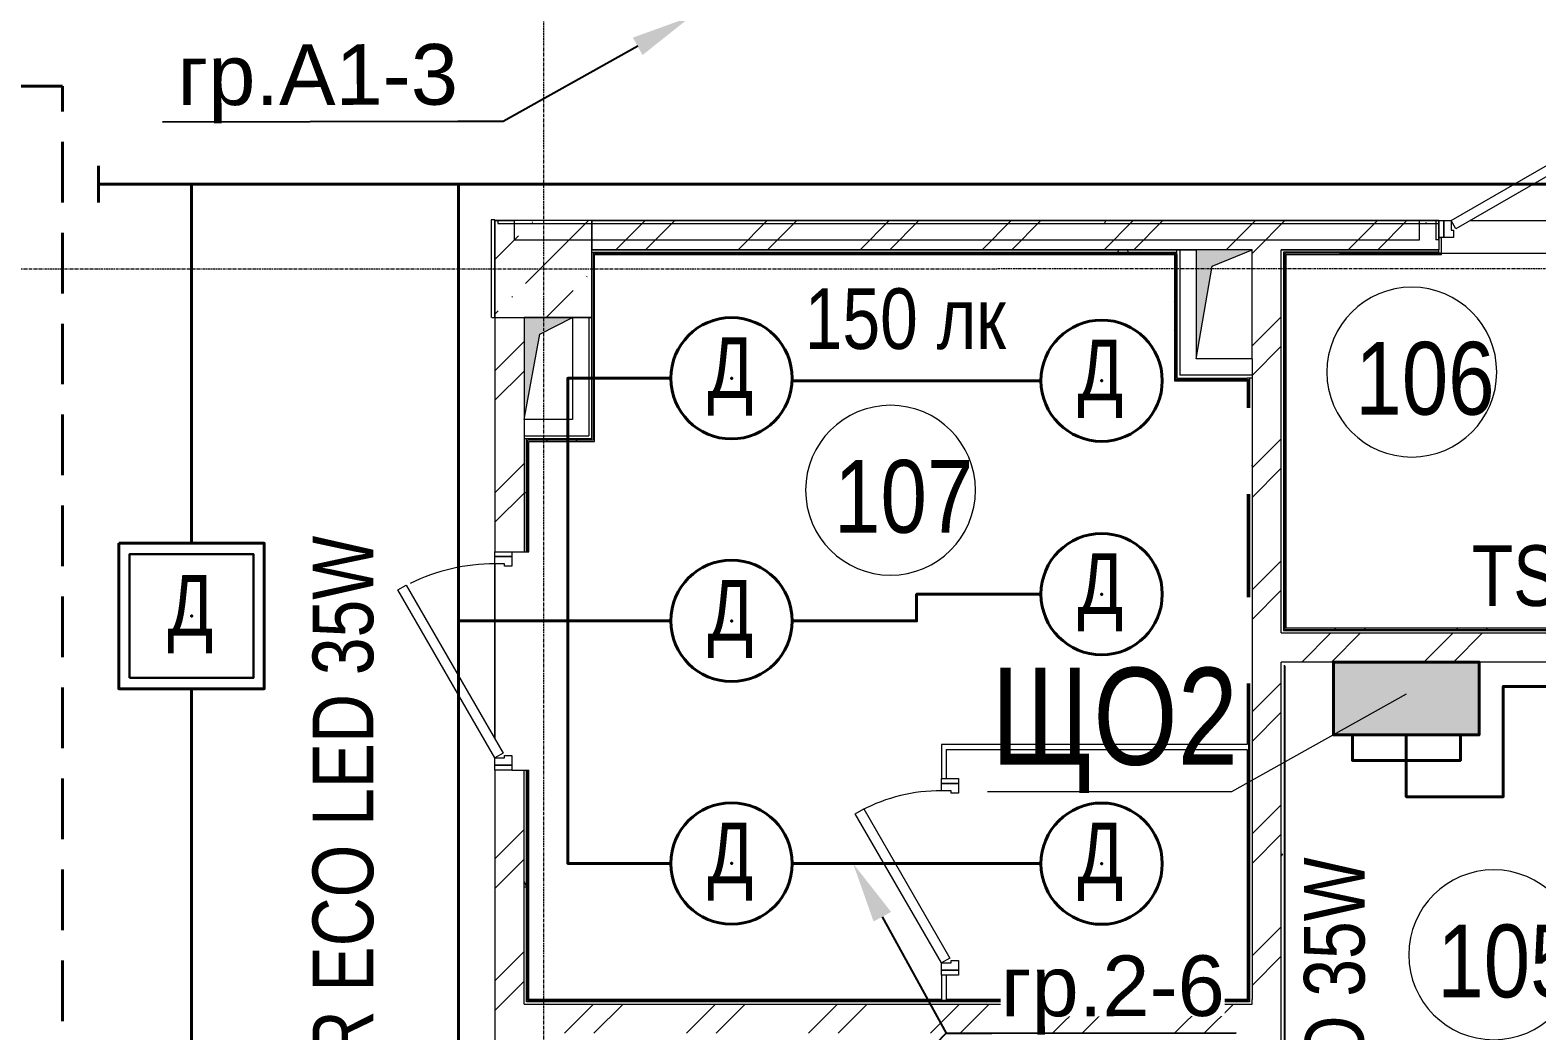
# Model space of a CAD drawing. Header units: metres. Extents: x 14298 to 227756, y -64870 to 286334.
# Drawn here: x 45948 to 52156, y -53426 to -49301 of the extents above; entities that cross this region are included whole.
import ezdxf
from ezdxf import colors
from ezdxf.entities.mleader import LeaderData, LeaderLine
from ezdxf.math import Vec2, Vec3

# ---------------------------------------------------------------- set-up
doc = ezdxf.new("R2010")
doc.units = ezdxf.units.M
for name, pattern in [('ADSK_Линия сетки', [21, 12, -3, 3, -3]), ('DASHED', [0.75, 0.5, -0.25]), ('HIDDEN2', [0.1875, 0.125, -0.0625])]:
    doc.linetypes.add(name, pattern=pattern)
for name, color, linetype, lineweight in [('A-AREA-IDEN', 7, 'Continuous', 9), ('A-DETL-GENF', 7, 'Continuous', 5), ('A-DETL-THIN', 7, 'Continuous', 5), ('A-DOOR', 7, 'Continuous', 5), ('A-DOOR-FRAM', 7, 'Continuous', 13), ('A-FLOR', 7, 'Continuous', 5), ('A-WALL', 7, 'Continuous', 5), ('A-WALL-PATT', 7, 'Continuous', 18), ('nadpisi', 84, 'Continuous', 13), ('S-COLS', 7, 'Continuous', 5), ('S-GRID', 7, 'Continuous', 9), ('ав осв', 1, 'HIDDEN2', 40), ('раб осв', 7, 'Continuous', 40), ('ЭЛ', 250, 'Continuous', 50), ('ЭЛ.сети', 5, 'Continuous', 100), ('ЭОМ', 7, 'Continuous', 40)]:
    doc.layers.add(name, color=color, linetype=linetype, lineweight=lineweight)
doc.styles.add('Arial', font='arial.ttf', dxfattribs={"width": 0.8, "height": 2.5})
doc.styles.add('GOST Common_I_1', font='ARIALN.TTF', dxfattribs={"height": 300})
doc.styles.add('ISOPEUR', font='isocpeui.ttf')
pattern_1 = [(45, (0, 0), (-251.4472, 251.4472), []), (45, (0, 381), (-251.4472, 251.4472), [])]
pattern_2 = [(0, (0, 0), (812.8, 203.2), [33.528, -576.072, 33.528, -576.072, -3251.2]), (0, (0, 0), (812.8, 203.2), [-1219.2, 33.528, -1185.672, 33.528, -576.072, -1422.4]), (0, (0, 0), (812.8, 203.2), [-3048, 33.528, -372.872, 33.528, -982.472]), (120, (304.8, 101.6), (-582.37636, 602.30545), [33.528, -576.072, 33.528, -576.072, -3251.2]), (120, (304.8, 101.6), (-582.37636, 602.30545), [-1219.2, 33.528, -1185.672, 33.528, -576.072, -1422.4]), (120, (304.8, 101.6), (-582.37636, 602.30545), [-3048, 33.528, -372.872, 33.528, -982.472]), (240, (406.4, 508), (-230.42364, -805.50545), [33.528, -576.072, 33.528, -576.072, -3251.2]), (240, (406.4, 508), (-230.42364, -805.50545), [-1219.2, 33.528, -1185.672, 33.528, -576.072, -1422.4]), (240, (406.4, 508), (-230.42364, -805.50545), [-3048, 33.528, -372.872, 33.528, -982.472])]
pattern_3 = [(50, (0, 0), (728.7365, -63.756), [76.2, -838.2]), (355, (0, 0), (-140.9716, 764.2276), [60.96, -670.56]), (100.451, (60.7, -5.3), (587.77, 700.467), [64.76, -712.36]), (46.184, (0, 203.2), (1084.316, -168.171), [114.3, -1257.3]), (96.636, (90.4, 189.2), (949.61, 989.71), [97.14, -1068.54]), (351.184, (0, 203.2), (949.62, 989.701), [91.44, -1005.84]), (21, (101.6, 152.4), (606.458, -409.0606), [76.2, -838.2]), (326, (101.6, 152.4), (247.208, 736.753), [60.96, -670.56]), (71.451, (152.14, 118.3), (853.668, 327.6855), [64.76, -712.36]), (37.5, (0, 0), (12.3547, 338.2201), [33.528, -628.904, 33.528, -647.192, -673.1]), (37.5, (0, 0), (12.3547, 338.2201), [-1343.152, 33.528, -639.572]), (7.5, (0, 0), (267.2789, 400.7221), [33.528, -354.584, 33.528, -613.664, -256.54]), (7.5, (0, 0), (267.2789, 400.7221), [-1035.304, 33.528, -223.012]), (327.5, (-226.57, 0), (542.3633, -22.9153), [33.528, -220.472, 33.528, -758.952, -1051.56]), (327.5, (-226.57, 0), (542.3633, -22.9153), [-1046.48, 33.528, -1018.032]), (317.5, (-328.17, 0), (592.517, 101.707), [33.528, -296.672, 33.528, -492.76, -746.76]), (317.5, (-328.17, 0), (592.517, 101.707), [-856.488, 33.528, -713.232])]

# ---------------------------------------------------------------- blocks, each defined once
blk = doc.blocks.new('КДП АПК - КР_rvt-1-1 этаж')
at = {"layer": 'S-COLS', "lineweight": 13}
h = blk.add_hatch(dxfattribs=at)
h.set_pattern_fill('FP_125', color=256, style=0, pattern_type=2)
h.set_pattern_definition([(45, (0, 0), (84.19025, 308.69666), [396.875, -79.375, 3.353, -76.022])])
h.paths.add_polyline_path([(47862.7, -49845.6), (48262.7, -49845.6), (48262.7, -49445.6), (47862.7, -49445.6), (47862.7, -49672.4)], flags=0)
for p, q in [((48262.7, -49445.6), (47862.7, -49445.6)), ((47862.7, -49445.6), (47862.7, -49845.6)), ((48262.7, -49845.6), (48262.7, -49445.6)), ((47862.7, -49845.6), (48262.7, -49845.6))]:
    blk.add_line(p, q, dxfattribs=at)
blk = doc.blocks.new('AC_Дверь_Однопольная_ДеревяннаяВнутренняя_ГОСТ6629-88 - ДГ 21-8Л-1372366-1 этаж')
at = {"layer": 'A-DOOR', "lineweight": 13}
for p, q in [((-355, 10), (259.9, 365)), ((279.9, 330.4), (-335, -24.6)), ((259.9, 365), (279.9, 330.4)), ((-335, -24.6), (-355, 10))]:
    blk.add_line(p, q, dxfattribs=at)
at = {"layer": 'A-DOOR', "lineweight": 18}
for p, q in [((-405, 10), (-385, 10)), ((-405, -60), (-405, 10)), ((-385, 10), (-385, -60)), ((385, 10), (405, 10)), ((385, -60), (385, 10)), ((405, 10), (405, -60)), ((-385, -60), (-405, -60)), ((405, -60), (385, -60))]:
    blk.add_line(p, q, dxfattribs=at)
at = {"layer": 'A-DOOR'}
blk.add_arc((-355, 10), 710, 0, 27.52838, dxfattribs=at)
at = {"layer": 'A-DOOR-FRAM'}
for p, q in [((-385, 10), (-355, 10)), ((-385, -60), (-385, 10)), ((-355, 10), (-355, -30)), ((355, 10), (385, 10)), ((355, -30), (355, 10)), ((385, 10), (385, -60)), ((-345, -60), (-385, -60)), ((-355, -30), (-345, -30)), ((-345, -30), (-345, -60)), ((345, -30), (355, -30)), ((345, -60), (345, -30)), ((385, -60), (345, -60))]:
    blk.add_line(p, q, dxfattribs=at)
blk = doc.blocks.new('AC_Дверь_Однопольная_ДеревяннаяВнутренняя_ГОСТ6629-88 - ДГ 21-9-1468245-1 этаж')
at = {"layer": 'A-DOOR', "lineweight": 13}
for p, q in [((-400, 60), (292.8, 460)), ((292.8, 460), (312.8, 425.4)), ((312.8, 425.4), (-380, 25.4)), ((-380, 25.4), (-400, 60))]:
    blk.add_line(p, q, dxfattribs=at)
at = {"layer": 'A-DOOR', "lineweight": 18}
for p, q in [((-450, 60), (-430, 60)), ((-450, -10), (-450, 60)), ((-430, 60), (-430, -10)), ((430, 60), (450, 60)), ((430, -10), (430, 60)), ((450, 60), (450, -10)), ((-430, -10), (-450, -10)), ((450, -10), (430, -10))]:
    blk.add_line(p, q, dxfattribs=at)
at = {"layer": 'A-DOOR'}
blk.add_arc((-400, 60), 800, 0, 25.90508, dxfattribs=at)
at = {"layer": 'A-DOOR-FRAM'}
for p, q in [((-430, 60), (-400, 60)), ((-430, -10), (-430, 60)), ((-400, 60), (-400, 20)), ((-400, 20), (-390, 20)), ((-390, 20), (-390, -10)), ((390, 20), (400, 20)), ((390, -10), (390, 20)), ((400, 60), (430, 60)), ((400, 20), (400, 60)), ((430, 60), (430, -10)), ((-390, -10), (-430, -10)), ((430, -10), (390, -10))]:
    blk.add_line(p, q, dxfattribs=at)
blk = doc.blocks.new('AC_Дверь_Однопольная_ДеревяннаяВнутренняя_ГОСТ6629-88 - ДГ 21-9-2276558-1 этаж')
at = {"layer": 'A-DOOR', "lineweight": 13}
for p, q in [((-400, 40), (292.8, 440)), ((292.8, 440), (312.8, 405.4)), ((312.8, 405.4), (-380, 5.4)), ((-380, 5.4), (-400, 40))]:
    blk.add_line(p, q, dxfattribs=at)
at = {"layer": 'A-DOOR', "lineweight": 18}
for p, q in [((-450, 40), (-430, 40)), ((-450, -30), (-450, 40)), ((-430, 40), (-430, -30)), ((430, 40), (450, 40)), ((430, -30), (430, 40)), ((450, 40), (450, -30)), ((-430, -30), (-450, -30)), ((450, -30), (430, -30))]:
    blk.add_line(p, q, dxfattribs=at)
at = {"layer": 'A-DOOR'}
blk.add_arc((-400, 40), 800, 0, 25.90508, dxfattribs=at)
at = {"layer": 'A-DOOR-FRAM'}
for p, q in [((-430, 40), (-400, 40)), ((-430, -30), (-430, 40)), ((-400, 40), (-400, 0)), ((-400, 0), (-390, 0)), ((-390, 0), (-390, -30)), ((390, 0), (400, 0)), ((390, -30), (390, 0)), ((400, 40), (430, 40)), ((400, 0), (400, 40)), ((430, 40), (430, -30)), ((-390, -30), (-430, -30)), ((430, -30), (390, -30))]:
    blk.add_line(p, q, dxfattribs=at)
blk = doc.blocks.new('ПСС_Марка_помещения - Имя_2_5мм-224473-1 этаж')
at = {"layer": 'A-AREA-IDEN'}
for start, end in [(360, 180), (180, 360)]:
    blk.add_arc((-0.074, 0.039), 3.5, start, end, dxfattribs=at)
blk = doc.blocks.new('TS LED')
at = {"color": 5, "lineweight": 40, "ltscale": 100}
blk.add_circle((2928353.8, 2077052.7), 250, dxfattribs=at)
at = {"color": 0, "lineweight": 40, "ltscale": 100}
blk.add_point((2928353.8, 2077052.7), dxfattribs=at)
at = {"layer": 'nadpisi', "color": 5, "insert": (2928254.2, 2077221.4), "char_height": 250, "width": 1402.065, "attachment_point": 1, "style": 'Arial'}
blk.add_mtext('Д', dxfattribs=at)
blk = doc.blocks.new('ARS.R UNI LED')
at = {"color": 5, "lineweight": 30, "ltscale": 100}
blk.add_lwpolyline([(2913222.7, 2072748.5), (2913732.7, 2072748.5), (2913732.7, 2073258.5), (2913222.7, 2073258.5)], close=True, dxfattribs=at)
at = {"color": 0, "lineweight": 40, "ltscale": 100}
blk.add_point((2913477.7, 2073003.5), dxfattribs=at)
at = {"layer": 'ЭЛ', "color": 5, "lineweight": 40, "ltscale": 10}
blk.add_lwpolyline([(2913177.7, 2073303.5), (2913777.7, 2073303.5), (2913777.7, 2072703.5), (2913177.7, 2072703.5)], close=True, dxfattribs=at)
blk = doc.blocks.new('_None')

msp = doc.modelspace()

# ---------------------------------------------------------------- hatches: boundary and pattern name
at = {"layer": 'A-DETL-GENF', "lineweight": 15}
for points in [[(50752.6532, -50655.6443), (50818.0143, -50274.0425), (50982.6532, -50205.6443), (50752.6532, -50205.6443), (50752.6532, -50382.5185)], [(47982.6532, -50905.6443), (48048.0143, -50554.0425), (48182.6532, -50485.6443), (47982.6532, -50485.6443)]]:
    msp.add_hatch(color=256, dxfattribs=at).paths.add_polyline_path(points, flags=0)
at = {"layer": 'A-WALL-PATT', "lineweight": 15}
h = msp.add_hatch(dxfattribs=at)
h.set_pattern_fill('FP_81', color=256, style=0, pattern_type=2)
h.set_pattern_definition([(0, (-4e-05, -600), (812.8, 203.2), [33.528, -576.072, 33.528, -576.072, -3251.2]), (0, (-4e-05, -600), (812.8, 203.2), [-1219.2, 33.528, -1185.672, 33.528, -576.072, -1422.4]), (0, (-4e-05, -600), (812.8, 203.2), [-3048, 33.528, -372.872, 33.528, -982.472]), (120, (304.8, -498.4), (-582.37636, 602.30545), [33.528, -576.072, 33.528, -576.072, -3251.2]), (120, (304.8, -498.4), (-582.37636, 602.30545), [-1219.2, 33.528, -1185.672, 33.528, -576.072, -1422.4]), (120, (304.8, -498.4), (-582.37636, 602.30545), [-3048, 33.528, -372.872, 33.528, -982.472]), (240, (406.4, -92), (-230.42364, -805.50545), [33.528, -576.072, 33.528, -576.072, -3251.2]), (240, (406.4, -92), (-230.42364, -805.50545), [-1219.2, 33.528, -1185.672, 33.528, -576.072, -1422.4]), (240, (406.4, -92), (-230.42364, -805.50545), [-3048, 33.528, -372.872, 33.528, -982.472])])
h.paths.add_polyline_path([(47942.6532, -50098.1443), (51752.6532, -50098.1443), (51752.6532, -50085.6443), (47875.1532, -50085.6443), (47875.1532, -50098.1443)], flags=0)
h.paths.add_polyline_path([(54182.6531, -50098.1443), (54250.1531, -50098.1443), (54250.1531, -50085.6443), (52652.6532, -50085.6443), (52652.6532, -50098.1443), (54034.2902, -50098.1443)], flags=0)
h = msp.add_hatch(dxfattribs=at)
h.set_pattern_fill('FP_1', color=256, style=0, pattern_type=2)
h.set_pattern_definition(pattern_1)
h.paths.add_polyline_path([(52976.5336, -50205.6443), (53862.6532, -50205.6443), (53862.6532, -50085.6443), (52652.6532, -50085.6443), (52652.6532, -50205.6443)], flags=0)
h.paths.add_polyline_path([(48262.6532, -50205.6443), (51752.6532, -50205.6443), (51752.6532, -50085.6443), (48262.6532, -50085.6443)], flags=0)
h = msp.add_hatch(dxfattribs=at)
h.set_pattern_fill('FP_81', color=256, style=0, pattern_type=2)
h.set_pattern_definition(pattern_2)
h.paths.add_polyline_path([(48262.6532, -50215.6443), (50672.6532, -50215.6443), (50672.6532, -50205.6443), (48262.6532, -50205.6443)], flags=0)
h = msp.add_hatch(dxfattribs=at)
h.set_pattern_fill('FP_82', color=256, style=0, pattern_type=2)
h.set_pattern_definition(pattern_3)
h.paths.add_polyline_path([(50667.6532, -50220.6443), (50672.6532, -50220.6443), (50672.6532, -50215.6443), (48262.6532, -50215.6443), (48262.6532, -50220.6443), (49803.2636, -50220.6443)], flags=0)
h = msp.add_hatch(dxfattribs=at)
h.set_pattern_fill('FP_1', color=256, style=0, pattern_type=2)
h.set_pattern_definition(pattern_1)
h.paths.add_polyline_path([(50667.6532, -50225.6443), (50667.6532, -50220.6443), (48267.6532, -50220.6443), (48267.6532, -50225.6443), (50662.6532, -50225.6443)], flags=0)
h = msp.add_hatch(dxfattribs=at)
h.set_pattern_fill('FP_1', color=256, style=0, pattern_type=2)
h.set_pattern_definition(pattern_1)
h.paths.add_polyline_path([(48272.6532, -50990.6443), (48272.6532, -50225.6443), (48267.6532, -50225.6443), (48267.6532, -50990.6443)], flags=0)
h = msp.add_hatch(dxfattribs=at)
h.set_pattern_fill('FP_1', color=256, style=0, pattern_type=2)
h.set_pattern_definition(pattern_1)
h.paths.add_polyline_path([(50667.6532, -50740.6443), (50667.6532, -50225.6443), (50662.6532, -50225.6443), (50662.6532, -50740.6443)], flags=0)
h = msp.add_hatch(dxfattribs=at)
h.set_pattern_fill('FP_82', color=256, style=0, pattern_type=2)
h.set_pattern_definition(pattern_3)
h.paths.add_polyline_path([(50667.6532, -50735.6443), (50672.6532, -50735.6443), (50672.6532, -50220.6443), (50667.6532, -50220.6443), (50667.6532, -50382.5185)], flags=0)
h = msp.add_hatch(dxfattribs=at)
h.set_pattern_fill('FP_1', color=256, style=0, pattern_type=2)
h.set_pattern_definition(pattern_1)
h.paths.add_polyline_path([(50982.6532, -56735.6443), (51102.6532, -56735.6443), (51102.6532, -50205.6443), (50982.6532, -50205.6443), (50982.6532, -56063.8585)], flags=0)
h = msp.add_hatch(dxfattribs=at)
h.set_pattern_fill('FP_81', color=256, style=0, pattern_type=2)
h.set_pattern_definition(pattern_2)
h.paths.add_polyline_path([(51389.8986, -50215.6443), (51752.6532, -50215.6443), (51752.6532, -50205.6443), (51102.6532, -50205.6443), (51102.6532, -50215.6443), (51112.6532, -50215.6443)], flags=0)
h.paths.add_polyline_path([(52976.5336, -50215.6443), (53862.6532, -50215.6443), (53862.6532, -50205.6443), (52652.6532, -50205.6443), (52652.6532, -50215.6443)], flags=0)
h = msp.add_hatch(dxfattribs=at)
h.set_pattern_fill('FP_82', color=256, style=0, pattern_type=2)
h.set_pattern_definition(pattern_3)
h.paths.add_polyline_path([(51389.8986, -50220.6443), (51752.6532, -50220.6443), (51752.6532, -50215.6443), (51112.6532, -50215.6443), (51112.6532, -50220.6443), (51117.6532, -50220.6443)], flags=0)
h.paths.add_polyline_path([(53862.6532, -50220.6443), (53862.6532, -50215.6443), (52652.6532, -50215.6443), (52652.6532, -50220.6443), (53857.6532, -50220.6443)], flags=0)
h = msp.add_hatch(dxfattribs=at)
h.set_pattern_fill('FP_1', color=256, style=0, pattern_type=2)
h.set_pattern_definition(pattern_1)
h.paths.add_polyline_path([(53852.6532, -50225.6443), (53857.6532, -50225.6443), (53857.6532, -50220.6443), (52647.6532, -50220.6443), (52647.6532, -50225.6443), (52976.5336, -50225.6443)], flags=0)
h.paths.add_polyline_path([(51122.6532, -50225.6443), (51757.6532, -50225.6443), (51757.6532, -50220.6443), (51117.6532, -50220.6443), (51117.6532, -50225.6443)], flags=0)
h = msp.add_hatch(dxfattribs=at)
h.set_pattern_fill('FP_1', color=256, style=0, pattern_type=2)
h.set_pattern_definition(pattern_1)
h.paths.add_polyline_path([(51117.6532, -51770.6443), (51122.6532, -51770.6443), (51122.6532, -50225.6443), (51117.6532, -50225.6443), (51117.6532, -51625.3116)], flags=0)
h = msp.add_hatch(dxfattribs=at)
h.set_pattern_fill('FP_1', color=256, style=0, pattern_type=2)
h.set_pattern_definition(pattern_1)
h.paths.add_polyline_path([(47982.6532, -56585.6443), (47982.6532, -54650.6443), (47862.6532, -54650.6443), (47862.6532, -56585.6443)], flags=0)
h.paths.add_polyline_path([(47982.6532, -53750.6443), (47982.6532, -52350.6443), (47862.6532, -52350.6443), (47862.6532, -53750.6443), (47932.6532, -53750.6443)], flags=0)
h.paths.add_polyline_path([(47862.6532, -51450.6443), (47982.6532, -51450.6443), (47982.6532, -50485.6443), (47862.6532, -50485.6443), (47862.6532, -51092.686)], flags=0)
h = msp.add_hatch(dxfattribs=at)
h.set_pattern_fill('FP_1', color=256, style=0, pattern_type=2)
h.set_pattern_definition(pattern_1)
h.paths.add_polyline_path([(50861.0203, -50745.6443), (50962.6532, -50745.6443), (50962.6532, -50740.6443), (50662.6532, -50740.6443), (50662.6532, -50745.6443)], flags=0)
h = msp.add_hatch(dxfattribs=at)
h.set_pattern_fill('FP_1', color=256, style=0, pattern_type=2)
h.set_pattern_definition(pattern_1)
h.paths.add_polyline_path([(50967.6532, -53295.6443), (50967.6532, -52265.6443), (50962.6532, -52265.6443), (50962.6532, -53295.6443)], flags=0)
h.paths.add_polyline_path([(50967.6532, -52245.6443), (50966.8134, -51993.7015), (50962.6532, -51993.7015), (50962.6532, -52245.6443)], flags=0)
h.paths.add_polyline_path([(50967.6532, -51637.5871), (50967.6532, -51213.7015), (50962.6532, -51213.7015), (50962.6532, -51637.5871), (50965.6263, -51637.5871)], flags=0)
h.paths.add_polyline_path([(50963.0263, -50857.5871), (50967.6532, -50857.5871), (50967.6532, -50740.6443), (50962.6532, -50740.6443), (50962.6532, -50857.5871)], flags=0)
h = msp.add_hatch(dxfattribs=at)
h.set_pattern_fill('FP_82', color=256, style=0, pattern_type=2)
h.set_pattern_definition(pattern_3)
h.paths.add_polyline_path([(50972.6532, -53300.6443), (50972.6532, -51993.7015), (50967.6532, -51993.7015), (50967.6532, -53300.6443)], flags=0)
h.paths.add_polyline_path([(50969.6666, -51637.5871), (50972.6532, -51637.5871), (50972.6532, -51213.7015), (50967.6532, -51213.7015), (50967.6532, -51637.5871)], flags=0)
h.paths.add_polyline_path([(50972.6532, -50857.5871), (50972.6532, -50735.6443), (50967.6532, -50735.6443), (50967.6532, -50857.5871), (50972.2494, -50857.5871)], flags=0)
h = msp.add_hatch(dxfattribs=at)
h.set_pattern_fill('FP_81', color=256, style=0, pattern_type=2)
h.set_pattern_definition(pattern_2)
h.paths.add_polyline_path([(50982.6532, -53305.6443), (50982.6532, -50735.6443), (50972.6532, -50735.6443), (50973.1295, -50857.5871), (50981.0657, -50857.5871), (50981.0657, -51213.7015), (50972.6532, -51213.7015), (50972.6532, -51637.5871), (50981.0657, -51637.5871), (50981.0657, -51993.7015), (50972.6532, -51993.7015), (50972.6532, -53305.6443)], flags=0)
h = msp.add_hatch(dxfattribs=at)
h.set_pattern_fill('FP_81', color=256, style=0, pattern_type=2)
h.set_pattern_definition(pattern_2)
h.paths.add_polyline_path([(47992.6532, -53315.6443), (47992.6532, -52350.6443), (47982.6532, -52350.6443), (47982.6532, -53315.6443)], flags=0)
h.paths.add_polyline_path([(47982.6532, -51450.6443), (47992.6532, -51450.6443), (47992.6532, -50985.6443), (47982.6532, -50985.6443), (47982.6532, -51092.686)], flags=0)
h = msp.add_hatch(dxfattribs=at)
h.set_pattern_fill('FP_1', color=256, style=0, pattern_type=2)
h.set_pattern_definition(pattern_1)
h.paths.add_polyline_path([(48002.6532, -53300.6443), (48002.6532, -52350.6443), (47997.6532, -52350.6443), (47997.6532, -53300.6443)], flags=0)
h.paths.add_polyline_path([(48002.6532, -51450.6443), (48002.6532, -50990.6443), (47997.6532, -50990.6443), (47997.6532, -51450.6443)], flags=0)
h = msp.add_hatch(dxfattribs=at)
h.set_pattern_fill('FP_1', color=256, style=0, pattern_type=2)
h.set_pattern_definition(pattern_1)
h.paths.add_polyline_path([(48272.6532, -50995.6443), (48272.6532, -50990.6443), (48002.6532, -50990.6443), (48002.6532, -50995.6443), (48216.6286, -50995.6443)], flags=0)
h = msp.add_hatch(dxfattribs=at)
h.set_pattern_fill('FP_81', color=256, style=0, pattern_type=2)
h.set_pattern_definition(pattern_2)
h.paths.add_polyline_path([(54142.6532, -51785.6443), (54142.6532, -51775.6443), (51112.6532, -51775.6443), (51112.6532, -51785.6443), (54034.2902, -51785.6443)], flags=0)
h = msp.add_hatch(dxfattribs=at)
h.set_pattern_fill('FP_82', color=256, style=0, pattern_type=2)
h.set_pattern_definition(pattern_3)
h.paths.add_polyline_path([(54034.2902, -51775.6443), (54132.6532, -51775.6443), (54132.6532, -51770.6443), (51117.6532, -51770.6443), (51117.6532, -51775.6443), (52976.5336, -51775.6443)], flags=0)
h = msp.add_hatch(dxfattribs=at)
h.set_pattern_fill('FP_1', color=256, style=0, pattern_type=2)
h.set_pattern_definition(pattern_1)
h.paths.add_polyline_path([(51122.6532, -51770.6443), (54127.6532, -51770.6443), (54127.6532, -51765.6443), (51122.6532, -51765.6443)], flags=0)
h = msp.add_hatch(dxfattribs=at)
h.set_pattern_fill('FP_1', color=256, style=0, pattern_type=2)
h.set_pattern_definition(pattern_1)
h.paths.add_polyline_path([(51102.6532, -51905.6443), (54142.6532, -51905.6443), (54142.6532, -51785.6443), (51102.6532, -51785.6443), (51102.6532, -51802.8535)], flags=0)
h = msp.add_hatch(dxfattribs=at)
h.set_pattern_fill('FP_81', color=256, style=0, pattern_type=2)
h.set_pattern_definition(pattern_2)
h.paths.add_polyline_path([(51114.6532, -56947.0089), (51114.6532, -51905.6443), (51102.6532, -51905.6443), (51102.6532, -56947.0089)], flags=0)
h = msp.add_hatch(dxfattribs=at)
h.set_pattern_fill('FP_1', color=256, style=0, pattern_type=2)
h.set_pattern_definition(pattern_1)
h.paths.add_polyline_path([(49722.6532, -53435.6443), (50982.6532, -53435.6443), (50982.6532, -53315.6443), (47982.6532, -53315.6443), (47982.6532, -53435.6443), (49702.6532, -53435.6443)], flags=0)
h = msp.add_hatch(dxfattribs=at)
h.set_pattern_fill('FP_81', color=256, style=0, pattern_type=2)
h.set_pattern_definition(pattern_2)
h.paths.add_polyline_path([(49803.2636, -53315.6443), (50982.6532, -53315.6443), (50982.6532, -53305.6443), (47992.6532, -53305.6443), (47992.6532, -53315.6443), (48745.5069, -53315.6443)], flags=0)
h = msp.add_hatch(dxfattribs=at)
h.set_pattern_fill('FP_82', color=256, style=0, pattern_type=2)
h.set_pattern_definition(pattern_3)
h.paths.add_polyline_path([(50972.6532, -53305.6443), (50972.6532, -53300.6443), (47997.6532, -53300.6443), (47997.6532, -53305.6443), (50861.0203, -53305.6443)], flags=0)
h = msp.add_hatch(dxfattribs=at)
h.set_pattern_fill('FP_1', color=256, style=0, pattern_type=2)
h.set_pattern_definition(pattern_1)
h.paths.add_polyline_path([(50967.6532, -53300.6443), (50967.6532, -53295.6443), (49722.6532, -53295.6443), (49722.6532, -53300.6443), (50861.0203, -53300.6443)], flags=0)
h.paths.add_polyline_path([(48745.5069, -53300.6443), (49702.6532, -53300.6443), (49702.6532, -53295.6443), (48002.6532, -53295.6443), (48002.6532, -53300.6443), (48216.6286, -53300.6443)], flags=0)
at = {"layer": 'ЭОМ', "ltscale": 100}
h = msp.add_hatch(color=256, dxfattribs=at)
h.dxf.hatch_style = 1
h.paths.add_polyline_path([(51317.6532, -51905.6443), (51317.6532, -52205.6443), (51917.6532, -52205.6443), (51917.6532, -51905.6443)])

# ---------------------------------------------------------------- linework, layer by layer
at = {"layer": 'A-DETL-THIN', "lineweight": 15}
for p, q in [((50752.6532, -50205.6443), (50752.6532, -50655.6443)), ((50982.6532, -50205.6443), (50752.6532, -50205.6443)), ((50818.0143, -50274.0425), (50982.6532, -50205.6443)), ((50752.6532, -50655.6443), (50818.0143, -50274.0425)), ((47982.6532, -50485.6443), (47982.6532, -50905.6443)), ((48182.6532, -50485.6443), (47982.6532, -50485.6443)), ((48048.0143, -50554.0425), (48182.6532, -50485.6443)), ((47982.6532, -50905.6443), (48048.0143, -50554.0425))]:
    msp.add_line(p, q, dxfattribs=at)
at = {"layer": 'A-FLOR', "lineweight": 15}
for p, q in [((51882.6532, -50085.6443), (52602.6532, -50085.6443)), ((47862.6532, -52220.6443), (47862.6532, -51500.6443)), ((47862.6532, -51500.6443), (47862.6532, -52220.6443))]:
    msp.add_line(p, q, dxfattribs=at)
at = {"layer": 'A-WALL', "lineweight": 15}
for p, q in [((47862.6532, -50082.6443), (47847.6532, -50082.6443)), ((47847.6532, -50082.6443), (47847.6532, -50485.6443)), ((47862.6532, -50485.6443), (47862.6532, -50085.6443)), ((47862.6532, -50085.6443), (47862.6532, -50085.6443)), ((47862.6532, -50085.6443), (47942.6532, -50085.6443)), ((47875.1532, -50085.6443), (47862.6532, -50085.6443)), ((47875.1532, -50085.6443), (47875.1532, -50098.1443)), ((51752.6532, -50085.6443), (47875.1532, -50085.6443)), ((47875.1532, -50098.1443), (51752.6532, -50098.1443)), ((47942.6532, -50085.6443), (47942.6532, -50165.6443)), ((48262.6532, -50085.6443), (48262.6532, -50205.6443)), ((48262.6532, -50085.6443), (51752.6532, -50085.6443)), ((51672.6531, -50165.6443), (51672.6532, -50085.6443)), ((51740.1532, -50085.6443), (51740.1531, -50165.6443)), ((51752.6532, -50085.6443), (51752.6531, -50165.6443)), ((51762.6531, -50157.1579), (51752.6531, -50157.1579)), ((51752.6531, -50157.1579), (51752.6532, -50205.6443)), ((51752.6532, -50165.6443), (51752.6532, -50155.6443)), ((51762.6532, -50225.6443), (51762.6531, -50157.1579)), ((47942.6532, -50165.6443), (51672.6531, -50165.6443)), ((48262.6532, -50205.6443), (50752.6532, -50205.6443)), ((50752.6532, -50205.6443), (48262.6532, -50205.6443)), ((48262.6532, -50985.6443), (48262.6532, -50205.6443)), ((48262.6532, -50215.6443), (50672.6532, -50215.6443)), ((48267.6532, -50220.6443), (50667.6532, -50220.6443)), ((48267.6532, -50220.6443), (48267.6532, -50990.6443)), ((48272.6532, -50225.6443), (50662.6532, -50225.6443)), ((48272.6532, -50995.6443), (48272.6532, -50225.6443)), ((50662.6532, -50225.6443), (50662.6532, -50745.6443)), ((50667.6532, -50220.6443), (50667.6532, -50740.6443)), ((50672.6532, -50225.6443), (50672.6532, -50205.6443)), ((50672.6532, -50225.6443), (50672.6532, -50735.6443)), ((50685.1532, -50205.6443), (50685.1532, -50723.1443)), ((50982.6532, -50655.6443), (50982.6532, -50205.6443)), ((51102.6532, -50205.6443), (51752.6532, -50205.6443)), ((51102.6532, -51785.6443), (51102.6532, -50205.6443)), ((51752.6532, -50205.6443), (51102.6532, -50205.6443)), ((51752.6532, -50215.6443), (51112.6532, -50215.6443)), ((51112.6532, -50215.6443), (51112.6532, -51775.6443)), ((51757.6532, -50220.6443), (51117.6532, -50220.6443)), ((51117.6532, -50220.6443), (51117.6532, -51770.6443)), ((51122.6532, -50225.6443), (51757.6532, -50225.6443)), ((51122.6532, -51765.6443), (51122.6532, -50225.6443)), ((51343.2109, -50220.6443), (56547.4745, -50220.6443)), ((51752.6531, -50165.6443), (51740.1531, -50165.6443)), ((51752.6532, -50220.6443), (51752.6532, -50205.6443)), ((51757.6532, -50220.6443), (51757.6532, -50225.6443)), ((51757.6532, -50225.6443), (51762.6532, -50225.6443)), ((47850.6532, -50485.6443), (47862.6532, -50485.6443)), ((47862.6532, -50485.6443), (47982.6532, -50485.6443)), ((47862.6532, -50485.6443), (47862.6532, -51450.6443)), ((48262.6532, -50485.6443), (48182.6532, -50485.6443)), ((48182.6532, -50485.6443), (48182.6532, -50905.6443)), ((48250.1532, -50485.6443), (48250.1532, -50973.1443)), ((50982.6532, -50655.6443), (50752.6532, -50655.6443)), ((50982.6532, -50655.6443), (50982.6532, -53295.6443)), ((50662.6532, -50745.6443), (50962.6532, -50745.6443)), ((50667.6532, -50740.6443), (50967.6532, -50740.6443)), ((50672.6532, -50735.6443), (50962.6532, -50735.6443)), ((50982.6532, -50723.1443), (50685.1532, -50723.1443)), ((50982.6532, -50735.6443), (50962.6532, -50735.6443)), ((50962.6532, -50745.6443), (50962.6532, -50857.5871)), ((50967.6532, -50740.6443), (50967.6532, -50857.5871)), ((50972.6532, -50735.6443), (50972.6532, -50857.5871)), ((47982.6532, -50905.6443), (47982.6532, -51450.6443)), ((48182.6532, -50905.6443), (47982.6532, -50905.6443)), ((47982.6532, -50973.1443), (48250.1532, -50973.1443)), ((48262.6532, -50985.6443), (47982.6532, -50985.6443)), ((47992.6532, -51450.6443), (47992.6532, -50985.6443)), ((47997.6532, -51450.6443), (47997.6532, -50990.6443)), ((48267.6532, -50990.6443), (47997.6532, -50990.6443)), ((48002.6532, -51450.6443), (48002.6532, -50995.6443)), ((48002.6532, -50995.6443), (48272.6532, -50995.6443)), ((50962.6532, -51213.7015), (50962.6532, -51637.5871)), ((50967.6532, -51213.7015), (50967.6532, -51637.5871)), ((50972.6532, -51213.7015), (50972.6532, -51637.5871)), ((47932.6532, -51450.6443), (48002.6532, -51450.6443)), ((51112.6532, -51775.6443), (54132.6532, -51775.6443)), ((51117.6532, -51770.6443), (54127.6532, -51770.6443)), ((54122.6532, -51765.6443), (51122.6532, -51765.6443)), ((51102.6532, -51785.6443), (54142.6532, -51785.6443)), ((51102.6532, -56735.6443), (51102.6532, -51905.6443)), ((54142.6532, -51905.6443), (51102.6532, -51905.6443)), ((51114.6532, -51917.6443), (51114.6532, -56947.0089)), ((51117.6532, -51920.6443), (51117.6532, -56947.0089)), ((50962.6532, -51993.7015), (50962.6532, -52245.6443)), ((50967.6532, -51993.7015), (50967.6532, -53300.6443)), ((50972.6532, -51993.7015), (50972.6532, -53305.6443)), ((49702.6532, -52245.6443), (49702.6532, -52385.6443)), ((50962.6532, -52245.6443), (49702.6532, -52245.6443)), ((49722.6532, -52265.6443), (49722.6532, -52385.6443)), ((49722.6532, -52265.6443), (50962.6532, -52265.6443)), ((50962.6532, -52265.6443), (50962.6532, -53295.6443)), ((47862.6532, -52350.6443), (47862.6532, -53750.6443)), ((47932.6532, -52350.6443), (48002.6532, -52350.6443)), ((47982.6532, -53315.6443), (47982.6532, -52350.6443)), ((47992.6532, -53305.6443), (47992.6532, -52350.6443)), ((47997.6532, -53300.6443), (47997.6532, -52350.6443)), ((48002.6532, -53295.6443), (48002.6532, -52350.6443)), ((49702.6532, -53195.6443), (49702.6532, -53295.6443)), ((49722.6532, -53195.6443), (49722.6532, -53295.6443)), ((47982.6532, -53315.6443), (50982.6532, -53315.6443)), ((50972.6532, -53305.6443), (47992.6532, -53305.6443)), ((50967.6532, -53300.6443), (47997.6532, -53300.6443)), ((49702.6532, -53295.6443), (48002.6532, -53295.6443)), ((50962.6532, -53295.6443), (49722.6532, -53295.6443)), ((50982.6532, -53315.6443), (50982.6532, -53295.6443))]:
    msp.add_line(p, q, dxfattribs=at)
at = {"layer": 'S-GRID', "linetype": 'ADSK_Линия сетки', "lineweight": 15}
for p, q in [((48062.6532, -39335.6443), (48062.6532, -64052.4737)), ((73297.2165, -50284.9002), (29247.2594, -50285.6443))]:
    msp.add_line(p, q, dxfattribs=at)
at = {"layer": 'ав осв', "linetype": 'DASHED', "lineweight": 40, "ltscale": 500}
msp.add_lwpolyline([(46080.6289, -58135.6443), (46081.0197, -57135.6443), (46081.0197, -49531.7369), (37112.6532, -49531.7369), (37112.6532, -50020.6443)], dxfattribs=at)
at = {"layer": 'раб осв', "color": 0, "lineweight": 40}
for points in [[(46229.0755, -49860.6443), (46229.0755, -50010.6443)], [(47712.6532, -49935.6443), (46229.0755, -49935.6443)], [(46612.6568, -51415.4381), (46612.6568, -49935.6443)], [(52302.6532, -49935.6443), (47862.6532, -49935.6443), (47712.6532, -49935.6443), (47712.6532, -51735.6443), (48162.6532, -51735.6443), (47712.6532, -51735.6443), (47712.6532, -53895.6443), (48162.6532, -53895.6443)], [(48587.6532, -50735.6443), (48162.6532, -50735.6443), (48162.6532, -50735.6443), (48162.6532, -51735.6443), (48587.6532, -51735.6443), (48162.6532, -51735.6443), (48162.6532, -52735.6443), (48587.6532, -52735.6443)], [(50112.6532, -50745.6443), (49087.4531, -50745.6443)], [(50112.6532, -51625.6443), (49600.1532, -51625.6443), (49600.1532, -51625.6443), (49600.1532, -51735.6443), (49087.6532, -51735.6443)], [(46612.6568, -52015.4381), (46612.6568, -54675.4381)], [(51617.6532, -52310.761), (51617.6532, -52460.761), (52017.6532, -52460.761), (52017.6532, -52460.761), (52017.6532, -52005.6443), (52017.6532, -52005.6443), (53562.6532, -52005.6443), (53562.6532, -53415.6443)], [(50112.6532, -52736.3943), (49087.6532, -52735.6443)]]:
    msp.add_lwpolyline(points, dxfattribs=at)
at = {"layer": 'раб осв', "color": 0, "lineweight": 40, "ltscale": 100}
msp.add_lwpolyline([(51396.1568, -52205.6443), (51396.1568, -52310.761), (51617.6532, -52310.761), (51617.6532, -52205.6443), (51617.6532, -52310.761), (51841.3513, -52310.761), (51841.3513, -52205.6443)], dxfattribs=at)
at = {"layer": 'ЭОМ', "ltscale": 100}
msp.add_lwpolyline([(51317.6532, -51905.6443), (51917.6532, -51905.6443), (51917.6532, -52205.6443), (51317.6532, -52205.6443)], close=True, dxfattribs=at)

# ---------------------------------------------------------------- block references
at = {"lineweight": 13}
msp.add_blockref('КДП АПК - КР_rvt-1-1 этаж', (0, -639.2559), dxfattribs=at)
at = {"layer": 'A-AREA-IDEN', "lineweight": 15, "xscale": 99.99999999999993, "yscale": 99.99999999999993, "zscale": 99.99999999999993}
for p in [(51648.2048, -50714.186), (49500.1974, -51200.9741), (51985.6739, -53115.8584)]:
    msp.add_blockref('ПСС_Марка_помещения - Имя_2_5мм-224473-1 этаж', p, dxfattribs=at)
at = {"layer": 'A-DOOR', "color": 8, "lineweight": 15, "true_color": 0x7f7f7f}
msp.add_blockref('AC_Дверь_Однопольная_ДеревяннаяВнутренняя_ГОСТ6629-88 - ДГ 21-9-2276558-1 этаж', (52202.6532, -50125.6443), dxfattribs=at)
at = {"layer": 'A-DOOR', "color": 8, "lineweight": 15, "true_color": 0x7f7f7f, "rotation": 89.9999999999999}
for name, p in [('AC_Дверь_Однопольная_ДеревяннаяВнутренняя_ГОСТ6629-88 - ДГ 21-9-1468245-1 этаж', (47922.6532, -51900.6443)), ('AC_Дверь_Однопольная_ДеревяннаяВнутренняя_ГОСТ6629-88 - ДГ 21-8Л-1372366-1 этаж', (49712.6532, -52790.6443))]:
    msp.add_blockref(name, p, dxfattribs=at)
at = {"layer": 'раб осв', "color": 0, "lineweight": 40, "ltscale": 100}
for name, p in [('TS LED', (-2879516.1154, -2127788.3826)), ('TS LED', (-2877991.1154, -2127798.3826)), ('TS LED', (-2877991.1154, -2128678.3826)), ('ARS.R UNI LED', (-2866865.0482, -2124718.9871)), ('TS LED', (-2879516.1154, -2128788.3826)), ('TS LED', (-2879516.1154, -2129788.3826)), ('TS LED', (-2877991.1154, -2129789.1326))]:
    msp.add_blockref(name, p, dxfattribs=at)

# ---------------------------------------------------------------- texts
at = {"layer": 'A-AREA-IDEN', "lineweight": 15, "char_height": 300, "width": 577.215, "attachment_point": 1, "style": 'GOST Common_I_1'}
for s, insert in [('106', (51408.5205, -50585.726)), ('107', (49260.5131, -51072.5141)), ('105', (51745.9896, -52987.3985))]:
    msp.add_mtext(s, dxfattribs=dict(at, insert=insert))
at = {"layer": 'nadpisi', "color": 7, "char_height": 250, "style": 'Arial'}
for s, insert, width, attachment_point in [('150 лк', (49139.2507, -50365.0083), 1402.065175, 1), ('TS LED 9W', (53362.7087, -51424.1855), 2573.758347, 3)]:
    msp.add_mtext(s, dxfattribs=dict(at, insert=insert, width=width, attachment_point=attachment_point))
at = {"layer": 'nadpisi', "color": 7, "char_height": 250, "width": 4381.630306, "attachment_point": 5, "rotation": 90, "style": 'Arial'}
for s, insert in [('2 PRS/R ECO LED 35W', (47238.25, -52906.3962)), ('3 PRS/R ECO LED 35W', (51322.9235, -54231.7296))]:
    msp.add_mtext(s, dxfattribs=dict(at, insert=insert))
at = {"layer": 'nadpisi', "color": 5, "insert": (46513.0846, -51546.7651), "char_height": 250, "width": 1402.065175, "attachment_point": 1, "style": 'Arial'}
msp.add_mtext('Д', dxfattribs=at)

# ---------------------------------------------------------------- leaders
at = {"layer": 'nadpisi', "color": 7}
ml = msp.add_multileader_mtext('Standard', dxfattribs=at)
ml.set_content('ЩО2', color=7, style='Arial')
ml.set_leader_properties(color=7, linetype='Continuous', lineweight=15)
ml.set_arrow_properties(name='NONE')
ml.build(insert=Vec2(0, 0))
ml.multileader.update_dxf_attribs({"has_dogleg": 0, "text_left_attachment_type": 6, "text_right_attachment_type": 6, "dogleg_length": 0, "arrow_head_size": 250})
ctx = ml.context
ctx.base_point, ctx.char_height, ctx.arrow_head_size, ctx.plane_origin = Vec3(49936.5533, -52439.8454), 400, 250, Vec3(48236.508, -56679.3267)
ctx.left_attachment, ctx.right_attachment, ctx.text_align_type = 6, 6, 1
notes = []
notes.append((ctx, [(1, (1, 1, 0), (50897.2791, -52439.8454), (-1, 0), 0, [(0, [(51617.6532, -52037.1254)], 0, [])])]))
ctx.mtext.insert, ctx.mtext.alignment, ctx.mtext.flow_direction = Vec3(50416.9162, -51928.795), 2, 5
for ctx, leaders in notes:
    for number, flags, end, landing, length, lines in leaders:
        leader = LeaderData()
        leader.index, (leader.has_last_leader_line, leader.has_dogleg_vector, leader.attachment_direction) = number, flags
        leader.last_leader_point, leader.dogleg_vector, leader.dogleg_length = Vec3(end), Vec3(landing), length
        for number, points, colour, breaks in lines:
            line = LeaderLine()
            line.index, line.vertices, line.color, line.breaks = number, Vec3.list(points), colors.encode_raw_color(colour), breaks
            leader.lines.append(line)
        ctx.leaders.append(leader)

# ---------------------------------------------------------------- next in the draw order: leaders
at = {"layer": 'ЭЛ.сети', "color": 0, "lineweight": 5}
ml = msp.add_multileader_mtext('Standard', dxfattribs=at)
ml.set_content('{\\fArial|b0|i0|c204|p34;\\C1;гр.А1-3}', style='ISOPEUR')
ml.set_leader_properties(color=1)
ml.build(insert=Vec2(0, 0))
ml.multileader.update_dxf_attribs({"text_left_attachment_type": 6, "text_right_attachment_type": 6, "dogleg_length": 100, "arrow_head_size": 250})
ctx = ml.context
ctx.base_point, ctx.char_height, ctx.arrow_head_size, ctx.landing_gap_size, ctx.plane_origin, ctx.plane_x_axis, ctx.plane_y_axis = Vec3(46517.3237, -49679.377), 250, 250, 37.4122, Vec3(-17135.9108, -6027.0951), Vec3(0.999998436, 0.001768603), Vec3(-0.001768603, 0.999998436)
ctx.left_attachment, ctx.right_attachment = 6, 6
notes = []
notes.append((ctx, [(1, (1, 1, 0), (47896.5327, -49676.9377), (-0.999998436, -0.001768603), 187.0608, [(0, [(48669.3836, -49245.6547)], 0, [])])]))
ctx.mtext.insert, ctx.mtext.text_direction, ctx.mtext.rotation, ctx.mtext.line_spacing_factor, ctx.mtext.flow_direction = Vec3(46554.1709, -49359.9048), Vec3(0.999998436, 0.001768603), 0.001768604, 0.8, 5
ctx.mtext.has_bg_fill, ctx.mtext.bg_color, ctx.mtext.bg_scale_factor, ctx.mtext.bg_transparency, ctx.mtext.use_window_bg_color = 1, -1073741824, 1, 0, 1
ml = msp.add_multileader_mtext('Standard', dxfattribs=at)
ml.set_content('{\\fArial|b0|i0|c204|p34;гр.2-6}', style='ISOPEUR')
ml.set_leader_properties()
ml.build(insert=Vec2(0, 0))
ml.multileader.update_dxf_attribs({"text_left_attachment_type": 6, "text_right_attachment_type": 6, "dogleg_length": 100, "arrow_head_size": 250})
ctx = ml.context
ctx.base_point, ctx.char_height, ctx.arrow_head_size, ctx.landing_gap_size, ctx.plane_origin, ctx.plane_x_axis, ctx.plane_y_axis = Vec3(49909.7137, -53435.3135), 250, 250, 37.4122, Vec3(-9139.5351, -10994.1131), Vec3(0.999998436, 0.001768603), Vec3(-0.001768603, 0.999998436)
ctx.left_attachment, ctx.right_attachment = 6, 6
notes.append((ctx, [(0, (1, 1, 0), (49722.6532, -53435.6443), (0.999998436, 0.001768603), 187.0608, [(0, [(49338.6998, -52735.828)], 0, [])])]))
ctx.mtext.insert, ctx.mtext.text_direction, ctx.mtext.rotation, ctx.mtext.line_spacing_factor, ctx.mtext.flow_direction = Vec3(49946.5609, -53115.8413), Vec3(0.999998436, 0.001768603), 0.001768604, 0.8, 5
ctx.mtext.has_bg_fill, ctx.mtext.bg_color, ctx.mtext.bg_scale_factor, ctx.mtext.bg_transparency, ctx.mtext.use_window_bg_color = 1, -1073741824, 1, 0, 1
for ctx, leaders in notes:
    for number, flags, end, landing, length, lines in leaders:
        leader = LeaderData()
        leader.index, (leader.has_last_leader_line, leader.has_dogleg_vector, leader.attachment_direction) = number, flags
        leader.last_leader_point, leader.dogleg_vector, leader.dogleg_length = Vec3(end), Vec3(landing), length
        for number, points, colour, breaks in lines:
            line = LeaderLine()
            line.index, line.vertices, line.color, line.breaks = number, Vec3.list(points), colors.encode_raw_color(colour), breaks
            leader.lines.append(line)
        ctx.leaders.append(leader)

# ---------------------------------------------------------------- next in the draw order: leaders
ml = msp.add_multileader_mtext('Standard', dxfattribs=at)
ml.set_content('{\\fArial|b0|i0|c204|p34;гр.2-6}', style='ISOPEUR')
ml.set_leader_properties()
ml.build(insert=Vec2(0, 0))
ml.multileader.update_dxf_attribs({"text_left_attachment_type": 6, "text_right_attachment_type": 6, "dogleg_length": 100, "arrow_head_size": 250})
ctx = ml.context
ctx.base_point, ctx.char_height, ctx.arrow_head_size, ctx.landing_gap_size, ctx.plane_origin, ctx.plane_x_axis, ctx.plane_y_axis = Vec3(49909.7137, -53435.3135), 250, 250, 37.4122, Vec3(-9139.5351, -10994.1131), Vec3(0.999998436, 0.001768603), Vec3(-0.001768603, 0.999998436)
ctx.left_attachment, ctx.right_attachment = 6, 6
notes = []
notes.append((ctx, [(0, (1, 1, 0), (49722.6532, -53435.6443), (0.999998436, 0.001768603), 187.0608, [(0, [(49272.1925, -53895.6443)], 0, [])])]))
ctx.mtext.insert, ctx.mtext.text_direction, ctx.mtext.rotation, ctx.mtext.line_spacing_factor, ctx.mtext.flow_direction = Vec3(49946.5609, -53115.8413), Vec3(0.999998436, 0.001768603), 0.001768604, 0.8, 5
ctx.mtext.has_bg_fill, ctx.mtext.bg_color, ctx.mtext.bg_scale_factor, ctx.mtext.bg_transparency, ctx.mtext.use_window_bg_color = 1, -1073741824, 1, 0, 1
for ctx, leaders in notes:
    for number, flags, end, landing, length, lines in leaders:
        leader = LeaderData()
        leader.index, (leader.has_last_leader_line, leader.has_dogleg_vector, leader.attachment_direction) = number, flags
        leader.last_leader_point, leader.dogleg_vector, leader.dogleg_length = Vec3(end), Vec3(landing), length
        for number, points, colour, breaks in lines:
            line = LeaderLine()
            line.index, line.vertices, line.color, line.breaks = number, Vec3.list(points), colors.encode_raw_color(colour), breaks
            leader.lines.append(line)
        ctx.leaders.append(leader)

doc.saveas('drawing.dxf')
